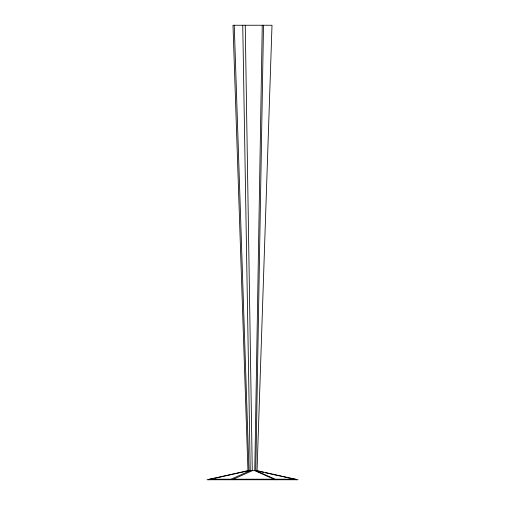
<?xml version="1.0" encoding="UTF-8"?>
<svg xmlns="http://www.w3.org/2000/svg" width="505" height="505" viewBox="0 0 505 505"><rect width="100%" height="100%" fill="white"/><g stroke="black" fill="none" stroke-linecap="round" stroke-linejoin="round"><path stroke-width="0.76" d="M262.253 25.25L254.773 470.66L275.225 479.75M263.503 25.25L255.795 470.66L276.475 479.75M257.045 470.66L272.006 25.25L232.994 25.25L247.955 470.66L207.05 479.75L297.95 479.75L257.045 470.66L247.955 470.66M232.275 479.75L252.273 470.66L245.247 25.25M229.775 479.75L250.227 470.66L242.747 25.25M208.3 479.75L248.978 470.66L234.244 25.25M209.493 479.207L230.993 479.207M233.474 479.207L274.007 479.207M275.238 479.207L295.507 479.207M257.55 471.001L259.084 471.342M260.612 471.683L263.673 472.371M265.201 472.712L268.256 473.393M269.79 473.734L293.493 479.037M294.264 479.207L296.7 479.75"/></g></svg>
